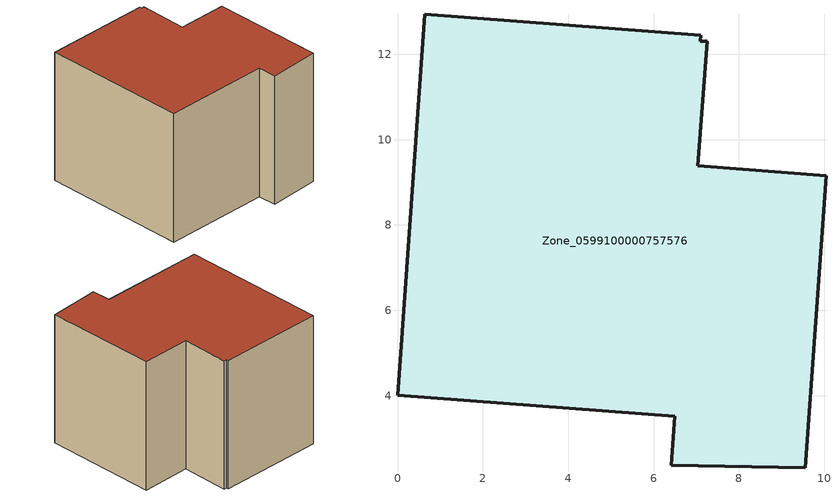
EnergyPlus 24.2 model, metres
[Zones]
Zone_0599100000757576
 floor ground (C_G): 10.04,9.16 9.55,2.31 6.42,2.37 6.5,3.52 0,4.01 0.64,12.94 7.1,12.44 7.09,12.31 7.26,12.3 7.03,9.39 z7.39
 wall outside (C_F): 7.1,12.44 0.64,12.94 0,4.01 6.5,3.52 6.42,2.37 9.55,2.31 10.04,9.16 7.03,9.39 7.26,12.3 7.09,12.31 7.1,12.44 z7.39:15.48
 roof outside (C_R): 9.55,2.31 10.04,9.16 7.03,9.39 7.26,12.3 7.09,12.31 7.1,12.44 0.64,12.94 0,4.01 6.5,3.52 6.42,2.37 z15.48
[BUILDING]
Pand.0599100000757576: North Axis=0; Terrain=City; Loads Convergence Tolerance Value=0.04; Temperature Convergence Tolerance Value=0.4; Solar Distribution=FullExterior; Maximum Number of Warmup Days=25; Minimum Number of Warmup Days=1
[Site:Location]
Rotterdam.The.Hague.AP_ZH_NLD Design_Conditions: Latitude=51.96; Longitude=4.45; Time Zone=1; Elevation=-4.5
[SITE:GROUNDTEMPERATURE:BUILDINGSURFACE]
18, 18, 18, 18, 18, 18, 18, 18, 18, 18, 18, 18
[MATERIAL] Thermal Absorptance=0.9; Solar Absorptance=0.7; Visible Absorptance=0.7
Name | Roughness | Thickness | Conductivity | Density | Specific Heat
G.TC.1946-1964 | MediumSmooth | 0.15 | 1 | 540 | 1210
F.TC.1946-1964 | Rough | 0.3 | 0.857143 | 1920 | 840
R.TC.1946-1964 | MediumRough | 0.2 | 0.235294 | 1500 | 1000
[CONSTRUCTION]
C_G: G.TC.1946-1964
C_F: F.TC.1946-1964
C_R: R.TC.1946-1964
[ZONE]
Zone_0599100000757576: Type=1; Multiplier=1; Ceiling Height=Autocalculate; Volume=Autocalculate; Floor Area=autocalculate; Part of Total Floor Area=Yes
[ZONEINFILTRATION:DESIGNFLOWRATE]
Infil_Zone_0599100000757576: Zone or ZoneList or Space or SpaceList=Zone_0599100000757576; Schedule=AlwaysOn; Design Flow Rate Calculation Method=Flow/Area; Flow Rate per Floor Area=0.003; Constant Term Coefficient=1; Temperature Term Coefficient=0; Velocity Term Coefficient=0; Velocity Squared Term Coefficient=0
[HVACTEMPLATE:ZONE:IDEALLOADSAIRSYSTEM]
Zone_0599100000757576: Maximum Heating Supply Air Temperature=50; Minimum Cooling Supply Air Temperature=13; Maximum Heating Supply Air Humidity Ratio=0.0156; Minimum Cooling Supply Air Humidity Ratio=0.0077; Heating Limit=NoLimit; Cooling Limit=NoLimit; Dehumidification Control Type=ConstantSensibleHeatRatio; Cooling Sensible Heat Ratio=0.7; Dehumidification Setpoint=60; Humidification Control Type=None; Humidification Setpoint=30; Outdoor Air Method=None; Outdoor Air Flow Rate per Person=0.00944; Outdoor Air Flow Rate per Zone Floor Area=0; Outdoor Air Flow Rate per Zone=0; Demand Controlled Ventilation Type=None; Outdoor Air Economizer Type=NoEconomizer; Heat Recovery Type=None; Sensible Heat Recovery Effectiveness=0.7; Latent Heat Recovery Effectiveness=0.65
[ZONECONTROL:THERMOSTAT]
ThermostatControl_Zone_0599100000757576: Zone or ZoneList=Zone_0599100000757576; Control Type Schedule=DualSetpointControlType; Control 1=Thermostat_Zone_0599100000757576; Temperature Difference Between Cutout And Setpoint=0
[THERMOSTATSETPOINT:DUALSETPOINT]
Thermostat_Zone_0599100000757576: Heating Setpoint Temperature Schedule=HeatingSetpoint_Zone_0599100000757576; Cooling Setpoint Temperature Schedule=CoolingSetpoint_Zone_0599100000757576
[SCHEDULE:COMPACT]
HeatingSetpoint_Zone_0599100000757576: Through: 12/31, For: AllDays, Until: 24:00, 21
CoolingSetpoint_Zone_0599100000757576: Through: 12/31, For: AllDays, Until: 24:00, 24
DualSetpointControlType: Through: 12/31, For: AllDays, Until: 24:00, 4
AlwaysOn: Through: 12/31, For: AllDays, Until: 24:00, 1
